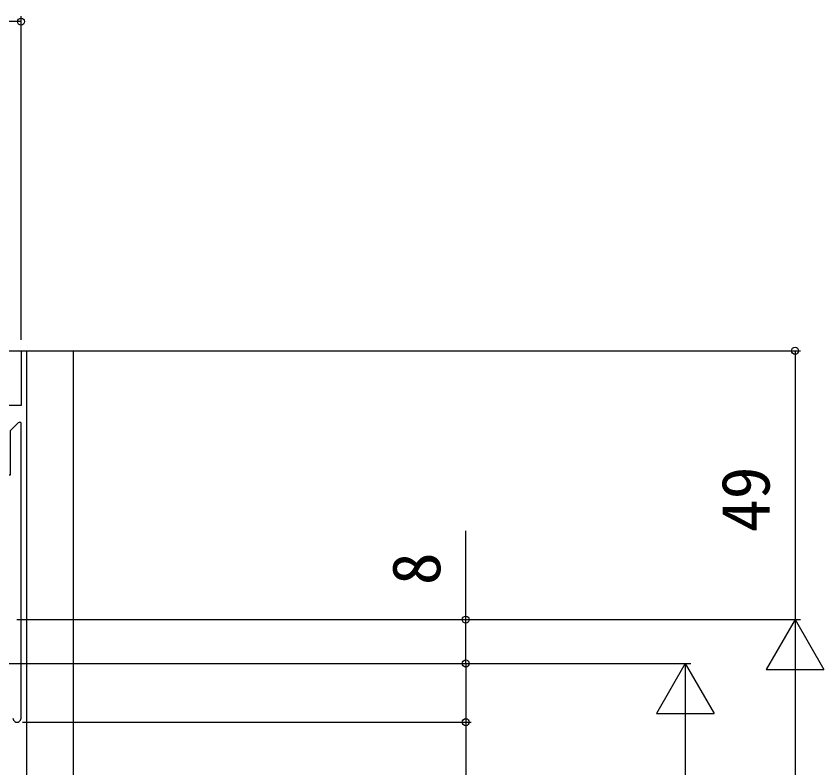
# Model space of a CAD drawing. Units: millimetres, scale not verified. Extents: x -525 to 525, y -783 to 779.
# Drawn here: x -172.9 to -25.7, y 270.3 to 407.3 of the extents above; entities that cross this region are included whole.
import ezdxf
from ezdxf.enums import TextEntityAlignment as Align

# ---------------------------------------------------------------- set-up
doc = ezdxf.new("R2010")
doc.units = ezdxf.units.MM
doc.header["$LTSCALE"] = 4
for name, color, linetype in [('0-3_YKK_11', 7, 'Continuous'), ('0-4_YKK_12', 2, 'Continuous'), ('0-7_YKK_D', 6, 'Continuous')]:
    doc.layers.add(name, color=color, linetype=linetype)
doc.styles.add('ＭＳ ゴシック', font='')
doc.styles.get('ＭＳ ゴシック').set_extended_font_data('MS Gothic')

msp = doc.modelspace()

# ---------------------------------------------------------------- linework, layer by layer
at = {"layer": '0-3_YKK_11'}
for points in [[(-225.5, 346.298), (-172, 346.298), (-172, 336.298), (-177, 336.298), (-177, 337.798), (-185.5, 337.798), (-187, 336.298), (-196.329, 336.298), (-196.521, 336.441), (-197.479, 336.441), (-197.671, 336.298), (-208.5, 336.298), (-208.5, 337.048)], [(-172, 279.348), (-172, 333.098), (-172.2, 333.298), (-172.554, 333.151), (-174, 331.705), (-174, 328.466), (-174, 323.598), (-175.5, 323.598)]]:
    msp.add_lwpolyline(points, dxfattribs=at)
msp.add_arc((-172.75, 279.348), 0.75, 179.99999, 0.00001, dxfattribs=at)
at = {"layer": '0-4_YKK_12'}
for p, q in [((-234.5, 346.298), (-162.5, 346.298)), ((-171, 346.298), (-171, 121.413)), ((-162.5, 346.298), (-162.5, 121.413))]:
    msp.add_line(p, q, dxfattribs=at)
at = {"layer": '0-7_YKK_D'}
for p, q in [((-172, 406.298), (-234.5, 406.298)), ((-172, 348.297), (-172, 407.298)), ((-170.5, 346.298), (-29.995, 346.298)), ((-30.995, 346.298), (-30.995, 297.298)), ((-172.8, 297.298), (-29.995, 297.298)), ((-172.8, 297.298), (-29.995, 297.298)), ((-172.8, 297.298), (-89.995, 297.298)), ((-30.995, 297.298), (-36.245, 288.204)), ((-30.995, 297.298), (-25.745, 288.204)), ((-30.995, 297.298), (-30.995, 279.111)), ((-181, 289.298), (-49.995, 289.298)), ((-180, 289.298), (-89.995, 289.298)), ((-180, 289.298), (-89.995, 289.298)), ((-50.995, 289.298), (-56.245, 280.204)), ((-50.995, 289.298), (-45.745, 280.204)), ((-50.995, 289.298), (-50.995, 271.111)), ((-36.245, 288.204), (-25.745, 288.204)), ((-30.995, 286.798), (-30.995, -92.214)), ((-56.245, 280.204), (-45.745, 280.204)), ((-171.75, 278.598), (-89.995, 278.598)), ((-50.995, 278.798), (-50.995, -83.212))]:
    msp.add_line(p, q, dxfattribs=at)
for points in [[(-90.995, 289.298), (-90.995, 297.298), (-90.995, 313.489)], [(-90.995, 289.298), (-90.995, 278.598), (-90.995, 245.252)]]:
    msp.add_lwpolyline(points, dxfattribs=at)
for centre in [(-172, 406.298), (-30.995, 346.298), (-90.995, 297.298), (-90.995, 289.298), (-90.995, 289.298), (-90.995, 278.598)]:
    msp.add_circle(centre, 0.637, dxfattribs=at)

# ---------------------------------------------------------------- texts
at = {"layer": '0-7_YKK_D', "style": 'ＭＳ ゴシック'}
for s, p in [('49', (-32.995, 313.241)), ('8', (-92.995, 303.58))]:
    msp.add_text(s, height=8.798, rotation=90, dxfattribs=at).set_placement(p, align=Align.BOTTOM_LEFT)

doc.saveas('drawing.dxf')
